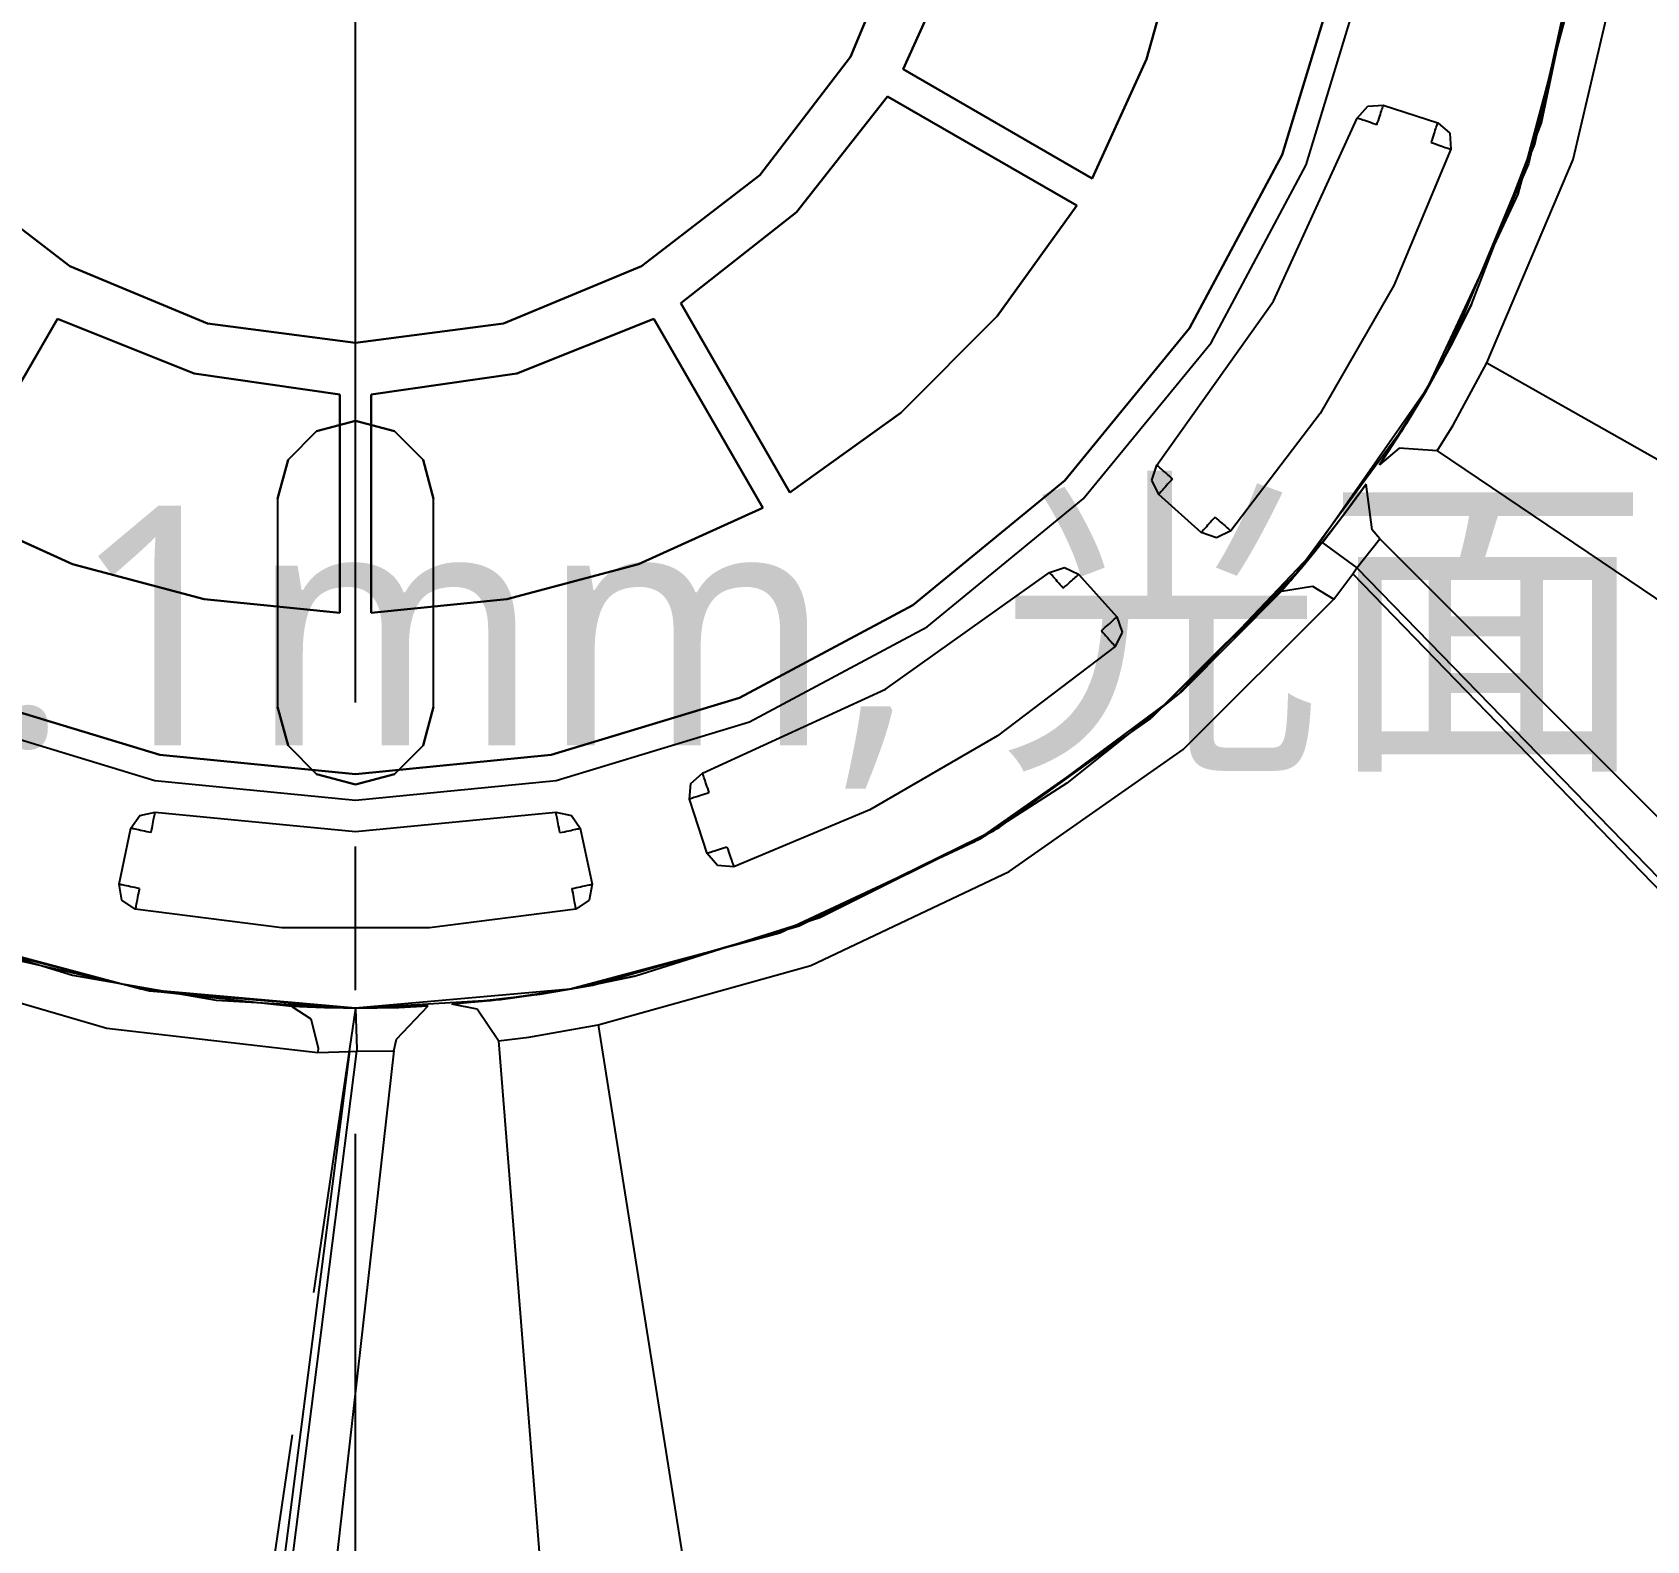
# Model space of a CAD drawing. Header units: metres. Extents: x -6 to 410, y 10 to 287.
# Drawn here: x 56.83 to 73.67, y 121.7 to 137.44 of the extents above; entities that cross this region are included whole.
import ezdxf

# ---------------------------------------------------------------- set-up
doc = ezdxf.new("R2010")
doc.units = ezdxf.units.M
doc.linetypes.add('CENTER2', pattern=[12.5, 8, -1.5, 1.5, -1.5])
doc.linetypes.add('DASHED', pattern=[4.5, 3, -1.5])
for name, color, linetype in [('DIM', 2, 'Continuous'), ('HIDDEN', 9, 'DASHED'), ('VISIBLE', 3, 'Continuous')]:
    doc.layers.add(name, color=color, linetype=linetype)
doc.styles.add('CHINESE', font='msjh.ttc')

msp = doc.modelspace()

# ---------------------------------------------------------------- linework, layer by layer
at = {"layer": 'CENTER2', "color": 3, "linetype": 'CENTER2'}
msp.add_line((60.198, 105.447), (60.198, 174.882), dxfattribs=at)
at = {"layer": 'HIDDEN'}
for p, q in [((65.959, 138.621), (65.363, 137.182)), ((68.819, 138.479), (68.452, 137.16)), ((72.502, 136.273), (73.001, 138.545)), ((72.571, 136.496), (72.993, 138.482)), ((70.462, 138.123), (69.866, 136.16)), ((65.913, 137.053), (66.312, 137.939)), ((65.363, 137.182), (64.416, 135.947)), ((68.452, 137.16), (67.885, 135.914)), ((67.885, 135.914), (65.913, 137.053)), ((64.799, 135.564), (65.75, 136.771)), ((65.75, 136.771), (67.723, 135.632)), ((70.65, 136.545), (70.759, 136.668)), ((70.759, 136.668), (70.922, 136.68)), ((70.922, 136.68), (71.49, 136.496)), ((69.777, 134.634), (70.65, 136.545)), ((71.49, 136.496), (71.617, 136.386)), ((71.842, 134.601), (72.571, 136.496)), ((71.617, 136.386), (71.628, 136.219)), ((69.866, 136.16), (68.899, 134.351)), ((71.628, 136.219), (71.033, 134.798)), ((71.644, 134.205), (72.502, 136.273)), ((57.216, 134.999), (55.981, 135.947)), ((64.416, 135.947), (63.18, 134.999)), ((67.723, 135.632), (66.892, 134.477)), ((63.591, 134.613), (64.799, 135.564)), ((58.654, 134.403), (57.216, 134.999)), ((63.18, 134.999), (61.742, 134.403)), ((71.033, 134.798), (70.263, 133.464)), ((64.73, 132.64), (63.591, 134.613)), ((68.559, 132.922), (69.777, 134.634)), ((71.642, 134.205), (71.842, 134.601)), ((71.842, 134.601), (71.643, 134.202)), ((55.948, 132.477), (57.087, 134.45)), ((57.087, 134.45), (58.514, 133.88)), ((61.882, 133.88), (63.309, 134.45)), ((63.309, 134.45), (64.448, 132.477)), ((66.892, 134.477), (65.886, 133.471)), ((60.198, 134.2), (58.654, 134.403)), ((61.742, 134.403), (60.198, 134.2)), ((68.899, 134.351), (67.598, 132.765)), ((71.643, 134.202), (71.357, 133.683)), ((71.375, 133.714), (71.644, 134.205)), ((71.52, 133.98), (71.642, 134.205)), ((71.538, 134.005), (71.107, 133.27)), ((71.354, 133.68), (71.52, 133.98)), ((58.514, 133.88), (60.035, 133.66)), ((60.361, 133.66), (61.882, 133.88)), ((60.035, 131.382), (60.035, 133.66)), ((60.361, 133.66), (60.361, 131.382)), ((70.883, 132.928), (71.375, 133.714)), ((71.357, 133.683), (71.16, 133.355)), ((71.16, 133.355), (71.354, 133.68)), ((71.354, 133.68), (71.357, 133.683)), ((65.886, 133.471), (64.73, 132.64)), ((70.263, 133.464), (69.33, 132.239)), ((59.494, 132.98), (59.791, 133.278)), ((59.791, 133.278), (59.494, 132.98)), ((59.791, 133.278), (60.198, 133.387)), ((60.198, 133.387), (59.791, 133.278)), ((60.198, 133.387), (60.605, 133.278)), ((60.605, 133.278), (60.198, 133.387)), ((60.605, 133.278), (60.902, 132.98)), ((60.902, 132.98), (60.605, 133.278)), ((69.957, 131.72), (71.16, 133.355)), ((71.107, 133.27), (71.103, 133.263)), ((59.385, 132.573), (59.494, 132.98)), ((59.494, 132.98), (59.385, 132.573)), ((60.902, 132.98), (61.011, 132.573)), ((61.011, 132.573), (60.902, 132.98)), ((68.507, 132.767), (68.559, 132.922)), ((67.598, 132.765), (66.012, 131.463)), ((68.578, 132.619), (68.507, 132.767)), ((59.385, 132.573), (59.385, 130.404)), ((59.385, 132.573), (59.385, 130.404)), ((61.011, 130.404), (61.011, 132.573)), ((61.011, 130.404), (61.011, 132.573)), ((69.021, 132.22), (68.578, 132.619)), ((70.563, 132.477), (70.742, 132.724)), ((57.245, 131.892), (55.948, 132.477)), ((64.448, 132.477), (63.151, 131.892)), ((70.288, 132.118), (70.563, 132.477)), ((70.535, 132.439), (70.449, 132.325)), ((69.33, 132.239), (69.18, 132.165)), ((68.776, 130.523), (70.288, 132.118)), ((69.18, 132.165), (69.021, 132.22)), ((58.619, 131.524), (57.245, 131.892)), ((63.151, 131.892), (61.777, 131.524)), ((65.729, 130.585), (67.44, 131.803)), ((67.44, 131.803), (67.596, 131.856)), ((67.596, 131.856), (67.743, 131.785)), ((67.743, 131.785), (68.142, 131.341)), ((70.083, 131.868), (69.859, 131.609)), ((68.511, 130.294), (69.957, 131.72)), ((60.035, 131.382), (58.619, 131.524)), ((61.777, 131.524), (60.361, 131.382)), ((66.012, 131.463), (64.203, 130.496)), ((68.142, 131.341), (68.198, 131.183)), ((68.198, 131.183), (68.123, 131.032)), ((68.123, 131.032), (66.898, 130.099)), ((63.818, 129.712), (65.729, 130.585)), ((58.156, 129.901), (56.193, 130.496)), ((59.494, 129.998), (59.385, 130.404)), ((59.385, 130.404), (59.494, 129.998)), ((61.011, 130.404), (60.902, 129.998)), ((60.902, 129.998), (61.011, 130.404)), ((64.203, 130.496), (62.24, 129.901)), ((66.915, 129.145), (68.776, 130.523)), ((66.86, 129.112), (68.511, 130.294)), ((66.898, 130.099), (65.565, 129.329)), ((60.198, 129.7), (58.156, 129.901)), ((59.791, 129.7), (59.494, 129.998)), ((59.494, 129.998), (59.791, 129.7)), ((62.24, 129.901), (60.198, 129.7)), ((60.902, 129.998), (60.605, 129.7)), ((60.605, 129.7), (60.902, 129.998)), ((63.695, 129.604), (63.818, 129.712)), ((60.198, 129.591), (59.791, 129.7)), ((59.791, 129.7), (60.198, 129.591)), ((60.605, 129.7), (60.198, 129.591)), ((60.198, 129.591), (60.605, 129.7)), ((63.683, 129.44), (63.695, 129.604)), ((67.619, 129.607), (66.706, 129.02)), ((63.867, 128.873), (63.683, 129.44)), ((57.854, 129.135), (57.946, 129.27)), ((57.946, 129.27), (58.107, 129.303)), ((58.107, 129.303), (60.198, 129.103)), ((60.198, 129.103), (62.289, 129.303)), ((62.289, 129.303), (62.45, 129.27)), ((62.45, 129.27), (62.542, 129.135)), ((65.565, 129.329), (64.144, 128.735)), ((57.73, 128.551), (57.854, 129.135)), ((64.827, 128.119), (66.915, 129.145)), ((65.044, 128.204), (66.86, 129.112)), ((63.976, 128.746), (63.867, 128.873)), ((64.144, 128.735), (63.976, 128.746)), ((57.761, 128.386), (57.73, 128.551)), ((62.667, 128.551), (62.635, 128.386)), ((57.9, 128.293), (57.761, 128.386)), ((62.635, 128.386), (62.496, 128.293)), ((59.428, 128.097), (57.9, 128.293)), ((62.496, 128.293), (60.968, 128.097)), ((63.108, 127.592), (65.044, 128.204)), ((55.626, 128.096), (57.246, 127.602)), ((60.968, 128.097), (59.428, 128.097)), ((62.675, 127.5), (64.827, 128.119)), ((55.955, 127.977), (58.046, 127.44)), ((57.246, 127.602), (58.744, 127.342)), ((62.887, 127.543), (62.672, 127.499)), ((62.674, 127.502), (63.108, 127.592)), ((63.108, 127.592), (62.887, 127.543)), ((58.046, 127.44), (60.198, 127.26)), ((61.202, 127.299), (62.124, 127.404)), ((62.453, 127.458), (61.61, 127.337)), ((61.709, 127.348), (62.084, 127.4)), ((62.088, 127.399), (61.709, 127.348)), ((62.084, 127.4), (62.422, 127.456)), ((62.084, 127.4), (62.088, 127.399)), ((62.672, 127.499), (62.088, 127.399)), ((62.124, 127.404), (62.675, 127.5)), ((62.422, 127.456), (62.674, 127.502)), ((60.198, 127.26), (57.65, 110.07)), ((58.744, 127.342), (60.198, 127.26)), ((59.693, 127.269), (59.533, 127.277)), ((59.874, 127.264), (59.693, 127.269)), ((60.197, 127.26), (60.071, 127.26)), ((60.198, 127.26), (61.709, 127.348)), ((60.198, 127.26), (60.65, 127.267)), ((60.603, 127.266), (60.285, 127.26)), ((60.65, 127.267), (60.955, 127.282)), ((61.61, 127.337), (61.601, 127.336))]:
    msp.add_line(p, q, dxfattribs=at)
at = {"layer": 'VISIBLE'}
for p, q in [((65.363, 137.182), (65.959, 138.621)), ((68.452, 137.16), (68.819, 138.479)), ((72.968, 138.304), (72.436, 136.068)), ((72.903, 136.112), (73.427, 138.34)), ((69.866, 136.16), (70.462, 138.123)), ((70.117, 136.056), (70.728, 138.07)), ((66.312, 137.939), (65.913, 137.053)), ((72.907, 137.924), (72.325, 135.751)), ((64.416, 135.947), (65.363, 137.182)), ((67.885, 135.914), (68.452, 137.16)), ((65.913, 137.053), (67.885, 135.914)), ((65.75, 136.771), (64.799, 135.564)), ((67.723, 135.632), (65.75, 136.771)), ((70.65, 136.545), (70.759, 136.668)), ((70.759, 136.668), (70.922, 136.68)), ((70.897, 136.602), (70.903, 136.62)), ((70.903, 136.62), (70.908, 136.635)), ((70.908, 136.635), (70.912, 136.648)), ((70.912, 136.648), (70.916, 136.66)), ((70.916, 136.66), (70.919, 136.668)), ((70.919, 136.668), (70.921, 136.675)), ((70.921, 136.675), (70.922, 136.679)), ((70.922, 136.68), (71.49, 136.496)), ((70.922, 136.679), (70.922, 136.68)), ((69.777, 134.634), (70.65, 136.545)), ((70.652, 136.544), (70.65, 136.545)), ((70.655, 136.543), (70.652, 136.544)), ((70.662, 136.541), (70.655, 136.543)), ((70.671, 136.538), (70.662, 136.541)), ((70.682, 136.534), (70.671, 136.538)), ((70.695, 136.529), (70.682, 136.534)), ((70.71, 136.524), (70.695, 136.529)), ((70.727, 136.518), (70.71, 136.524)), ((70.746, 136.511), (70.727, 136.518)), ((70.766, 136.504), (70.746, 136.511)), ((70.788, 136.497), (70.766, 136.504)), ((70.81, 136.489), (70.788, 136.497)), ((70.832, 136.482), (70.81, 136.489)), ((70.855, 136.474), (70.832, 136.482)), ((70.855, 136.474), (70.863, 136.497)), ((70.863, 136.497), (70.87, 136.52)), ((70.87, 136.52), (70.877, 136.542)), ((70.877, 136.542), (70.884, 136.563)), ((70.884, 136.563), (70.891, 136.583)), ((70.891, 136.583), (70.897, 136.602)), ((71.47, 136.435), (71.475, 136.451)), ((71.475, 136.451), (71.479, 136.464)), ((71.479, 136.464), (71.483, 136.475)), ((71.483, 136.475), (71.486, 136.484)), ((71.486, 136.484), (71.488, 136.49)), ((71.488, 136.49), (71.489, 136.494)), ((71.489, 136.494), (71.49, 136.496)), ((71.49, 136.496), (71.617, 136.386)), ((71.423, 136.289), (71.43, 136.312)), ((71.423, 136.289), (71.446, 136.281)), ((71.43, 136.312), (71.438, 136.335)), ((71.438, 136.335), (71.445, 136.357)), ((71.445, 136.357), (71.452, 136.379)), ((71.446, 136.281), (71.468, 136.274)), ((71.452, 136.379), (71.458, 136.399)), ((71.458, 136.399), (71.464, 136.418)), ((71.464, 136.418), (71.47, 136.435)), ((71.617, 136.386), (71.628, 136.219)), ((68.899, 134.351), (69.866, 136.16)), ((71.628, 136.219), (71.033, 134.798)), ((71.468, 136.274), (71.49, 136.266)), ((71.49, 136.266), (71.512, 136.259)), ((71.512, 136.259), (71.532, 136.252)), ((71.532, 136.252), (71.55, 136.245)), ((71.55, 136.245), (71.568, 136.239)), ((71.568, 136.239), (71.583, 136.234)), ((71.583, 136.234), (71.596, 136.229)), ((71.596, 136.229), (71.607, 136.226)), ((71.607, 136.226), (71.616, 136.223)), ((71.616, 136.223), (71.623, 136.22)), ((71.623, 136.22), (71.626, 136.219)), ((71.626, 136.219), (71.628, 136.219)), ((72.003, 133.992), (72.903, 136.112)), ((55.981, 135.947), (57.216, 134.999)), ((63.18, 134.999), (64.416, 135.947)), ((69.125, 134.2), (70.117, 136.056)), ((72.436, 136.068), (71.538, 134.005)), ((66.892, 134.477), (67.723, 135.632)), ((72.325, 135.751), (71.374, 133.712)), ((64.799, 135.564), (63.591, 134.613)), ((57.216, 134.999), (58.654, 134.403)), ((61.742, 134.403), (63.18, 134.999)), ((71.033, 134.798), (70.263, 133.464)), ((63.591, 134.613), (64.73, 132.64)), ((68.559, 132.922), (69.777, 134.634)), ((57.087, 134.45), (55.948, 132.477)), ((58.514, 133.88), (57.087, 134.45)), ((63.309, 134.45), (61.882, 133.88)), ((64.448, 132.477), (63.309, 134.45)), ((65.886, 133.471), (66.892, 134.477)), ((58.654, 134.403), (60.198, 134.2)), ((60.198, 134.2), (61.742, 134.403)), ((67.598, 132.765), (68.899, 134.351)), ((67.79, 132.573), (69.125, 134.2)), ((71.652, 133.342), (72.003, 133.992)), ((72.003, 133.992), (86.69, 125.66)), ((60.035, 133.66), (58.514, 133.88)), ((61.882, 133.88), (60.361, 133.66)), ((60.035, 133.66), (60.035, 131.382)), ((60.361, 131.382), (60.361, 133.66)), ((71.374, 133.712), (70.084, 131.869)), ((64.73, 132.64), (65.886, 133.471)), ((70.263, 133.464), (69.33, 132.239)), ((71.103, 133.263), (70.883, 132.928)), ((71.485, 133.072), (71.652, 133.342)), ((71.087, 133.102), (70.883, 132.928)), ((71.485, 133.072), (71.087, 133.102)), ((68.507, 132.767), (68.559, 132.922)), ((68.56, 132.922), (68.559, 132.922)), ((68.563, 132.919), (68.56, 132.922)), ((68.568, 132.914), (68.563, 132.919)), ((68.575, 132.908), (68.568, 132.914)), ((71.485, 133.072), (85.472, 123.631)), ((66.012, 131.463), (67.598, 132.765)), ((68.578, 132.619), (68.507, 132.767)), ((68.584, 132.901), (68.575, 132.908)), ((68.595, 132.891), (68.584, 132.901)), ((68.607, 132.881), (68.595, 132.891)), ((68.621, 132.869), (68.607, 132.881)), ((68.636, 132.856), (68.621, 132.869)), ((68.652, 132.842), (68.636, 132.856)), ((68.669, 132.827), (68.652, 132.842)), ((68.687, 132.812), (68.669, 132.827)), ((68.691, 132.745), (68.675, 132.727)), ((68.705, 132.796), (68.687, 132.812)), ((68.707, 132.762), (68.691, 132.745)), ((68.723, 132.78), (68.705, 132.796)), ((68.723, 132.78), (68.707, 132.762)), ((66.163, 131.238), (67.79, 132.573)), ((68.579, 132.62), (68.578, 132.619)), ((69.021, 132.22), (68.578, 132.619)), ((68.581, 132.623), (68.579, 132.62)), ((68.586, 132.628), (68.581, 132.623)), ((68.592, 132.635), (68.586, 132.628)), ((68.6, 132.644), (68.592, 132.635)), ((68.61, 132.654), (68.6, 132.644)), ((68.62, 132.666), (68.61, 132.654)), ((68.632, 132.68), (68.62, 132.666)), ((68.646, 132.695), (68.632, 132.68)), ((68.66, 132.711), (68.646, 132.695)), ((68.675, 132.727), (68.66, 132.711)), ((70.742, 132.724), (70.535, 132.439)), ((70.806, 132.249), (70.742, 132.724)), ((55.948, 132.477), (57.245, 131.892)), ((63.151, 131.892), (64.448, 132.477)), ((69.036, 132.236), (69.029, 132.229)), ((69.043, 132.245), (69.036, 132.236)), ((69.053, 132.255), (69.043, 132.245)), ((69.064, 132.267), (69.053, 132.255)), ((69.076, 132.281), (69.064, 132.267)), ((69.089, 132.296), (69.076, 132.281)), ((69.103, 132.311), (69.089, 132.296)), ((69.118, 132.328), (69.103, 132.311)), ((69.134, 132.345), (69.118, 132.328)), ((69.15, 132.363), (69.134, 132.345)), ((69.166, 132.381), (69.15, 132.363)), ((69.166, 132.381), (69.185, 132.365)), ((69.33, 132.239), (69.18, 132.165)), ((69.185, 132.365), (69.203, 132.35)), ((69.203, 132.35), (69.22, 132.334)), ((69.22, 132.334), (69.237, 132.32)), ((69.237, 132.32), (69.253, 132.306)), ((69.253, 132.306), (69.268, 132.293)), ((69.268, 132.293), (69.282, 132.281)), ((69.282, 132.281), (69.294, 132.27)), ((69.294, 132.27), (69.305, 132.261)), ((69.305, 132.261), (69.314, 132.253)), ((69.314, 132.253), (69.321, 132.247)), ((69.321, 132.247), (69.326, 132.243)), ((69.326, 132.243), (69.329, 132.24)), ((69.329, 132.24), (69.33, 132.239)), ((70.449, 132.325), (70.284, 132.115)), ((70.886, 132.154), (70.806, 132.249)), ((69.022, 132.221), (69.021, 132.22)), ((69.18, 132.165), (69.021, 132.22)), ((69.025, 132.224), (69.022, 132.221)), ((69.029, 132.229), (69.025, 132.224)), ((70.284, 132.115), (70.208, 132.02)), ((70.284, 132.115), (70.647, 131.851)), ((70.647, 131.851), (70.886, 132.154)), ((70.886, 132.154), (82.845, 120.183)), ((70.144, 131.942), (70.083, 131.868)), ((70.208, 132.019), (70.144, 131.942)), ((57.245, 131.892), (58.619, 131.524)), ((61.777, 131.524), (63.151, 131.892)), ((65.729, 130.585), (67.44, 131.803)), ((67.44, 131.803), (67.596, 131.856)), ((67.441, 131.802), (67.44, 131.803)), ((67.444, 131.799), (67.441, 131.802)), ((67.448, 131.794), (67.444, 131.799)), ((67.454, 131.787), (67.448, 131.794)), ((67.462, 131.778), (67.454, 131.787)), ((67.471, 131.768), (67.462, 131.778)), ((67.482, 131.755), (67.471, 131.768)), ((67.494, 131.742), (67.482, 131.755)), ((67.507, 131.727), (67.494, 131.742)), ((67.596, 131.856), (67.743, 131.785)), ((67.668, 131.717), (67.683, 131.73)), ((67.683, 131.73), (67.696, 131.742)), ((67.696, 131.742), (67.708, 131.753)), ((67.708, 131.753), (67.719, 131.762)), ((67.719, 131.762), (67.727, 131.77)), ((67.727, 131.77), (67.734, 131.777)), ((67.734, 131.777), (67.739, 131.781)), ((67.739, 131.781), (67.742, 131.784)), ((67.742, 131.784), (67.743, 131.785)), ((67.743, 131.785), (68.142, 131.341)), ((70.084, 131.869), (68.493, 130.279)), ((70.405, 131.524), (70.605, 131.791)), ((70.605, 131.791), (70.647, 131.851)), ((82.359, 119.645), (70.605, 131.791)), ((70.647, 131.851), (82.436, 119.729)), ((67.52, 131.711), (67.507, 131.727)), ((67.535, 131.694), (67.52, 131.711)), ((67.55, 131.676), (67.535, 131.694)), ((67.566, 131.658), (67.55, 131.676)), ((67.582, 131.64), (67.566, 131.658)), ((67.582, 131.64), (67.6, 131.656)), ((67.6, 131.656), (67.618, 131.672)), ((67.618, 131.672), (67.635, 131.687)), ((67.635, 131.687), (67.652, 131.703)), ((67.652, 131.703), (67.668, 131.717)), ((69.859, 131.609), (68.827, 130.568)), ((69.859, 131.609), (70.184, 131.662)), ((70.184, 131.662), (70.405, 131.524)), ((58.619, 131.524), (60.035, 131.382)), ((60.361, 131.382), (61.777, 131.524)), ((64.203, 130.496), (66.012, 131.463)), ((68.833, 129.959), (70.405, 131.524)), ((64.307, 130.246), (66.163, 131.238)), ((67.999, 131.212), (68.017, 131.229)), ((68.017, 131.229), (68.034, 131.244)), ((68.034, 131.244), (68.051, 131.259)), ((68.051, 131.259), (68.067, 131.273)), ((68.067, 131.273), (68.082, 131.287)), ((68.082, 131.287), (68.095, 131.299)), ((68.095, 131.299), (68.107, 131.31)), ((68.107, 131.31), (68.118, 131.319)), ((68.118, 131.319), (68.126, 131.327)), ((68.126, 131.327), (68.133, 131.333)), ((68.133, 131.333), (68.138, 131.338)), ((68.138, 131.338), (68.141, 131.34)), ((68.141, 131.34), (68.142, 131.341)), ((68.142, 131.341), (68.198, 131.183)), ((67.981, 131.196), (67.999, 131.212)), ((67.981, 131.196), (67.997, 131.178)), ((67.997, 131.178), (68.013, 131.16)), ((68.013, 131.16), (68.028, 131.142)), ((68.028, 131.142), (68.043, 131.125)), ((68.043, 131.125), (68.057, 131.109)), ((68.057, 131.109), (68.07, 131.094)), ((68.07, 131.094), (68.082, 131.08)), ((68.082, 131.08), (68.092, 131.068)), ((68.092, 131.068), (68.102, 131.058)), ((68.102, 131.058), (68.109, 131.049)), ((68.198, 131.183), (68.123, 131.032)), ((68.123, 131.032), (66.898, 130.099)), ((68.109, 131.049), (68.115, 131.042)), ((68.115, 131.042), (68.12, 131.037)), ((68.12, 131.037), (68.123, 131.033)), ((68.123, 131.033), (68.123, 131.032)), ((63.818, 129.712), (65.729, 130.585)), ((68.827, 130.568), (67.619, 129.607)), ((56.193, 130.496), (58.156, 129.901)), ((62.24, 129.901), (64.203, 130.496)), ((56.09, 130.246), (58.104, 129.635)), ((62.293, 129.635), (64.307, 130.246)), ((68.493, 130.279), (66.65, 128.989)), ((66.898, 130.099), (65.565, 129.329)), ((58.156, 129.901), (60.198, 129.7)), ((60.198, 129.7), (62.24, 129.901)), ((67.018, 128.684), (68.833, 129.959)), ((63.695, 129.604), (63.818, 129.712)), ((63.818, 129.711), (63.818, 129.712)), ((63.82, 129.707), (63.818, 129.711)), ((58.104, 129.635), (60.198, 129.428)), ((60.198, 129.428), (62.293, 129.635)), ((63.683, 129.44), (63.695, 129.604)), ((63.822, 129.701), (63.82, 129.707)), ((63.825, 129.692), (63.822, 129.701)), ((63.829, 129.681), (63.825, 129.692)), ((63.833, 129.667), (63.829, 129.681)), ((63.839, 129.652), (63.833, 129.667)), ((63.845, 129.635), (63.839, 129.652)), ((63.851, 129.616), (63.845, 129.635)), ((63.858, 129.596), (63.851, 129.616)), ((63.865, 129.575), (63.858, 129.596)), ((63.873, 129.553), (63.865, 129.575)), ((63.881, 129.53), (63.873, 129.553)), ((63.684, 129.441), (63.683, 129.44)), ((63.867, 128.873), (63.683, 129.44)), ((63.688, 129.442), (63.684, 129.441)), ((63.694, 129.444), (63.688, 129.442)), ((63.703, 129.447), (63.694, 129.444)), ((63.714, 129.45), (63.703, 129.447)), ((63.728, 129.455), (63.714, 129.45)), ((63.743, 129.46), (63.728, 129.455)), ((63.76, 129.465), (63.743, 129.46)), ((63.779, 129.472), (63.76, 129.465)), ((63.799, 129.478), (63.779, 129.472)), ((63.821, 129.485), (63.799, 129.478)), ((63.843, 129.492), (63.821, 129.485)), ((63.866, 129.5), (63.843, 129.492)), ((63.889, 129.507), (63.866, 129.5)), ((63.889, 129.507), (63.881, 129.53)), ((57.854, 129.135), (57.946, 129.27)), ((57.946, 129.27), (58.107, 129.303)), ((58.088, 129.203), (58.091, 129.222)), ((58.091, 129.222), (58.095, 129.24)), ((58.095, 129.24), (58.098, 129.256)), ((58.098, 129.256), (58.1, 129.27)), ((58.1, 129.27), (58.103, 129.282)), ((58.103, 129.282), (58.104, 129.291)), ((58.104, 129.291), (58.106, 129.297)), ((58.106, 129.301), (58.107, 129.303)), ((58.106, 129.297), (58.106, 129.301)), ((58.107, 129.303), (60.198, 129.103)), ((60.198, 129.103), (62.289, 129.303)), ((62.289, 129.303), (62.45, 129.27)), ((62.29, 129.301), (62.289, 129.303)), ((62.29, 129.297), (62.29, 129.301)), ((62.292, 129.291), (62.29, 129.297)), ((62.293, 129.282), (62.292, 129.291)), ((62.296, 129.27), (62.293, 129.282)), ((62.298, 129.256), (62.296, 129.27)), ((62.301, 129.24), (62.298, 129.256)), ((62.305, 129.222), (62.301, 129.24)), ((62.309, 129.203), (62.305, 129.222)), ((62.45, 129.27), (62.542, 129.135)), ((65.565, 129.329), (64.144, 128.735)), ((57.73, 128.551), (57.854, 129.135)), ((57.855, 129.134), (57.854, 129.135)), ((57.859, 129.134), (57.855, 129.134)), ((57.865, 129.132), (57.859, 129.134)), ((57.875, 129.13), (57.865, 129.132)), ((57.886, 129.128), (57.875, 129.13)), ((57.9, 129.125), (57.886, 129.128)), ((57.916, 129.122), (57.9, 129.125)), ((57.933, 129.118), (57.916, 129.122)), ((57.953, 129.114), (57.933, 129.118)), ((57.974, 129.109), (57.953, 129.114)), ((57.996, 129.105), (57.974, 129.109)), ((58.019, 129.1), (57.996, 129.105)), ((58.042, 129.095), (58.019, 129.1)), ((58.066, 129.09), (58.042, 129.095)), ((58.066, 129.09), (58.07, 129.113)), ((58.07, 129.113), (58.075, 129.137)), ((58.075, 129.137), (58.079, 129.16)), ((58.079, 129.16), (58.084, 129.182)), ((58.084, 129.182), (58.088, 129.203)), ((62.313, 129.182), (62.309, 129.203)), ((62.317, 129.16), (62.313, 129.182)), ((62.321, 129.137), (62.317, 129.16)), ((62.326, 129.113), (62.321, 129.137)), ((62.33, 129.09), (62.326, 129.113)), ((62.33, 129.09), (62.354, 129.095)), ((62.354, 129.095), (62.378, 129.1)), ((62.378, 129.1), (62.4, 129.105)), ((62.4, 129.105), (62.422, 129.109)), ((62.422, 129.109), (62.443, 129.114)), ((62.443, 129.114), (62.463, 129.118)), ((62.463, 129.118), (62.48, 129.122)), ((62.48, 129.122), (62.496, 129.125)), ((62.496, 129.125), (62.51, 129.128)), ((62.51, 129.128), (62.521, 129.13)), ((62.521, 129.13), (62.531, 129.132)), ((62.531, 129.132), (62.537, 129.134)), ((62.537, 129.134), (62.541, 129.134)), ((62.541, 129.134), (62.542, 129.135)), ((62.542, 129.135), (62.667, 128.551)), ((62.542, 129.135), (62.667, 128.551)), ((63.976, 128.746), (63.867, 128.873)), ((63.868, 128.873), (63.867, 128.873)), ((63.872, 128.875), (63.868, 128.873)), ((63.878, 128.877), (63.872, 128.875)), ((63.887, 128.88), (63.878, 128.877)), ((63.899, 128.883), (63.887, 128.88)), ((63.912, 128.887), (63.899, 128.883)), ((63.927, 128.893), (63.912, 128.887)), ((63.945, 128.898), (63.927, 128.893)), ((63.963, 128.904), (63.945, 128.898)), ((63.984, 128.911), (63.963, 128.904)), ((64.005, 128.918), (63.984, 128.911)), ((64.027, 128.925), (64.005, 128.918)), ((64.05, 128.932), (64.027, 128.925)), ((64.073, 128.94), (64.05, 128.932)), ((64.073, 128.94), (64.081, 128.917)), ((64.081, 128.917), (64.089, 128.894)), ((64.089, 128.894), (64.097, 128.872)), ((64.097, 128.872), (64.104, 128.851)), ((66.65, 128.989), (64.612, 128.038)), ((66.706, 129.02), (64.625, 128.043)), ((64.144, 128.735), (63.976, 128.746)), ((64.104, 128.851), (64.111, 128.831)), ((64.111, 128.831), (64.117, 128.812)), ((64.117, 128.812), (64.123, 128.795)), ((64.123, 128.795), (64.129, 128.78)), ((64.129, 128.78), (64.133, 128.766)), ((64.133, 128.766), (64.137, 128.755)), ((64.137, 128.755), (64.14, 128.746)), ((64.14, 128.746), (64.142, 128.74)), ((64.142, 128.74), (64.144, 128.736)), ((64.144, 128.736), (64.144, 128.735)), ((57.761, 128.386), (57.73, 128.551)), ((57.731, 128.551), (57.73, 128.551)), ((57.735, 128.55), (57.731, 128.551)), ((57.741, 128.549), (57.735, 128.55)), ((57.751, 128.547), (57.741, 128.549)), ((57.762, 128.544), (57.751, 128.547)), ((57.776, 128.541), (57.762, 128.544)), ((57.792, 128.538), (57.776, 128.541)), ((57.809, 128.534), (57.792, 128.538)), ((57.829, 128.53), (57.809, 128.534)), ((57.85, 128.526), (57.829, 128.53)), ((62.546, 128.526), (62.567, 128.53)), ((62.567, 128.53), (62.587, 128.534)), ((62.587, 128.534), (62.604, 128.538)), ((62.604, 128.538), (62.62, 128.541)), ((62.62, 128.541), (62.634, 128.544)), ((62.634, 128.544), (62.645, 128.547)), ((62.667, 128.551), (62.635, 128.386)), ((62.645, 128.547), (62.655, 128.549)), ((62.655, 128.549), (62.661, 128.55)), ((62.661, 128.55), (62.665, 128.551)), ((62.665, 128.551), (62.667, 128.551)), ((64.95, 127.704), (67.018, 128.684)), ((57.9, 128.293), (57.761, 128.386)), ((57.872, 128.521), (57.85, 128.526)), ((57.894, 128.516), (57.872, 128.521)), ((57.918, 128.511), (57.894, 128.516)), ((57.916, 128.373), (57.913, 128.356)), ((57.92, 128.393), (57.916, 128.373)), ((57.942, 128.506), (57.918, 128.511)), ((57.924, 128.414), (57.92, 128.393)), ((57.928, 128.436), (57.924, 128.414)), ((57.933, 128.459), (57.928, 128.436)), ((57.937, 128.482), (57.933, 128.459)), ((57.942, 128.506), (57.937, 128.482)), ((62.454, 128.506), (62.478, 128.511)), ((62.454, 128.506), (62.459, 128.482)), ((62.459, 128.482), (62.464, 128.459)), ((62.464, 128.459), (62.468, 128.436)), ((62.468, 128.436), (62.472, 128.414)), ((62.472, 128.414), (62.476, 128.393)), ((62.476, 128.393), (62.48, 128.373)), ((62.478, 128.511), (62.502, 128.516)), ((62.48, 128.373), (62.483, 128.356)), ((62.635, 128.386), (62.496, 128.293)), ((62.502, 128.516), (62.524, 128.521)), ((62.524, 128.521), (62.546, 128.526)), ((57.901, 128.295), (57.9, 128.293)), ((59.428, 128.097), (57.9, 128.293)), ((57.902, 128.299), (57.901, 128.295)), ((57.903, 128.305), (57.902, 128.299)), ((57.905, 128.314), (57.903, 128.305)), ((57.907, 128.326), (57.905, 128.314)), ((57.909, 128.34), (57.907, 128.326)), ((57.913, 128.356), (57.909, 128.34)), ((62.496, 128.293), (60.968, 128.097)), ((62.483, 128.356), (62.487, 128.34)), ((62.487, 128.34), (62.489, 128.326)), ((62.489, 128.326), (62.491, 128.314)), ((62.491, 128.314), (62.493, 128.305)), ((62.493, 128.305), (62.495, 128.299)), ((62.495, 128.299), (62.495, 128.295)), ((62.495, 128.295), (62.496, 128.293)), ((57.957, 127.456), (55.784, 128.038)), ((60.968, 128.097), (59.428, 128.097)), ((64.612, 128.038), (62.439, 127.456)), ((64.625, 128.043), (62.453, 127.458)), ((58.075, 127.435), (56.57, 127.78)), ((62.731, 127.086), (64.95, 127.704)), ((55.475, 127.674), (57.604, 127.05)), ((60.198, 127.26), (57.957, 127.456)), ((59.533, 127.277), (58.075, 127.435)), ((62.439, 127.456), (60.198, 127.26)), ((59.533, 127.277), (59.732, 127.147)), ((60.071, 127.26), (59.874, 127.264)), ((60.285, 127.26), (60.197, 127.26)), ((60.197, 127.26), (60.213, 126.826)), ((60.955, 127.282), (60.603, 127.266)), ((60.624, 126.935), (60.955, 127.282)), ((61.601, 127.336), (61.202, 127.299)), ((61.466, 127.247), (61.202, 127.299)), ((61.69, 126.917), (61.466, 127.247)), ((57.604, 127.05), (59.806, 126.797)), ((59.732, 127.147), (59.809, 126.844)), ((62.005, 126.956), (62.731, 127.086)), ((62.731, 127.086), (65.37, 110.409)), ((60.598, 126.814), (60.624, 126.935)), ((61.69, 126.917), (62.005, 126.956)), ((61.69, 126.917), (63.03, 110.096)), ((57.972, 110.045), (60.14, 126.807)), ((58.086, 110.037), (60.213, 126.812)), ((60.598, 126.814), (58.696, 110)), ((59.809, 126.844), (59.806, 126.797)), ((59.806, 126.797), (60.14, 126.807)), ((60.14, 126.807), (60.213, 126.812)), ((60.213, 126.826), (60.213, 126.812)), ((60.213, 126.812), (60.598, 126.814))]:
    msp.add_line(p, q, dxfattribs=at)

# ---------------------------------------------------------------- texts
at = {"layer": 'DIM', "color": 3, "style": 'CHINESE'}
msp.add_text('凹下表面 0.1mm, 光面HF字樣凸字', height=2.5, dxfattribs=at).set_placement((40, 130))

doc.saveas('drawing.dxf')
